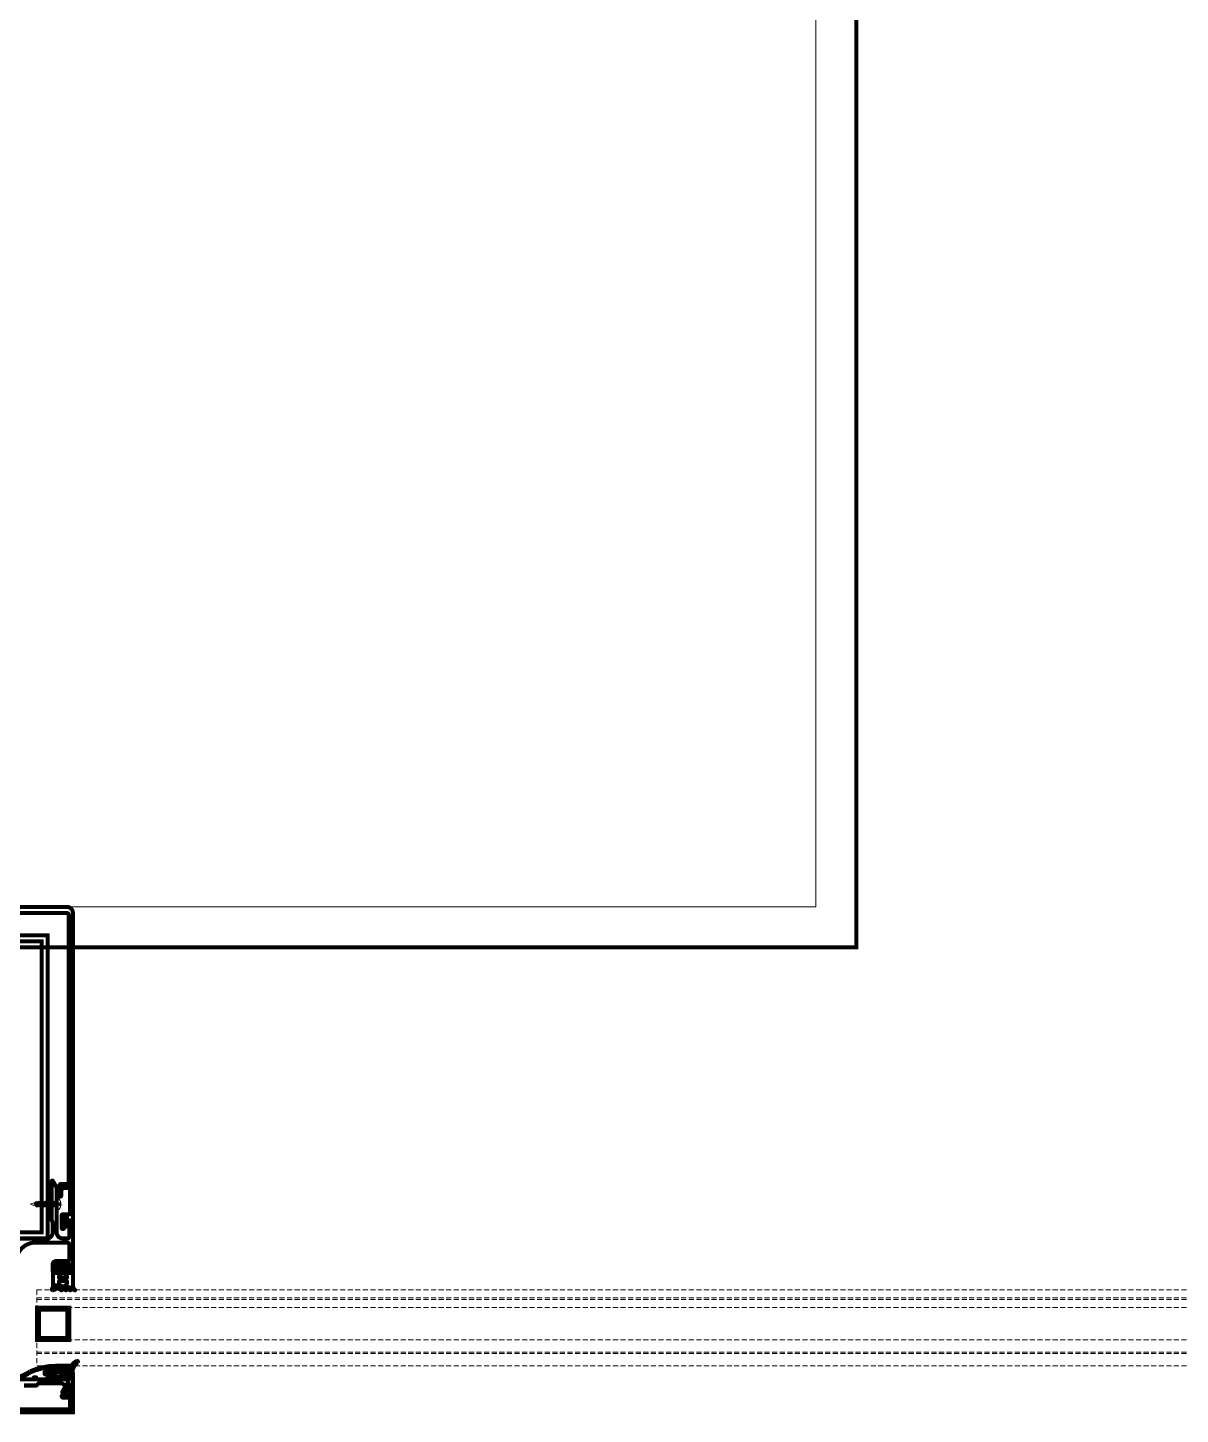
# Model space of a CAD drawing. Extents: x -1457 to 23780, y -2071 to 4205.
# Drawn here: x 8568.5 to 8625.5, y 319.9 to 388.5 of the extents above; entities that cross this region are included whole.
import ezdxf

# ---------------------------------------------------------------- set-up
doc = ezdxf.new("R2010")
doc.units = 0
doc.header["$MEASUREMENT"] = 0
doc.linetypes.add('HIDDEN', pattern=[0.375, 0.25, -0.125])
doc.layers.get('0').update_dxf_attribs({"color": 9, "lineweight": 9})
doc.layers.add('M-TEFRIS2-015', color=129, linetype='Continuous', lineweight=9)

# ---------------------------------------------------------------- blocks, each defined once
blk = doc.blocks.new('p-kolon_80x80')
blk.add_lwpolyline([(-40, -40), (40, -40), (40, 40), (-40, 40)], close=True)

msp = doc.modelspace()

# ---------------------------------------------------------------- hatches: boundary and pattern name
at = {"layer": 'M-TEFRIS2-015', "linetype": 'HIDDEN', "lineweight": 0}
h = msp.add_hatch(dxfattribs=at)
h.set_pattern_fill('LINE', color=256, scale=0.666667, angle=585, style=0)
h.set_pattern_definition([(45, (8513.41743, 201.40813), (-0.058925565, 0.058925565), [])])
edge = h.paths.add_edge_path()
edge.add_arc((8571.224, 321.984), 0.625, 117.2, 157.3388)
edge.add_arc((8570.503, 322.298), 0.162, 270.10269, 332.96001, ccw=False)
edge.add_line((8570.503, 322.137), (8570.423, 322.137))
edge.add_line((8570.423, 322.137), (8570.409, 322.137))
edge.add_line((8570.409, 322.137), (8570.402, 322.137))
edge.add_line((8570.402, 322.137), (8570.394, 322.139))
edge.add_line((8570.394, 322.139), (8570.387, 322.142))
edge.add_line((8570.387, 322.142), (8570.38, 322.146))
edge.add_line((8570.38, 322.146), (8570.374, 322.151))
edge.add_line((8570.374, 322.151), (8570.368, 322.158))
edge.add_line((8570.368, 322.158), (8570.364, 322.165))
edge.add_line((8570.364, 322.165), (8570.361, 322.172))
edge.add_line((8570.361, 322.172), (8570.359, 322.187))
edge.add_line((8570.359, 322.187), (8570.359, 322.262))
edge.add_line((8570.359, 322.262), (8570.359, 322.265))
edge.add_line((8570.359, 322.265), (8570.358, 322.268))
edge.add_line((8570.358, 322.268), (8570.357, 322.271))
edge.add_line((8570.357, 322.271), (8570.355, 322.274))
edge.add_line((8570.355, 322.274), (8570.353, 322.276))
edge.add_line((8570.353, 322.276), (8570.351, 322.279))
edge.add_line((8570.351, 322.279), (8570.348, 322.28))
edge.add_line((8570.348, 322.28), (8570.345, 322.281))
edge.add_line((8570.345, 322.281), (8570.339, 322.282))
edge.add_line((8570.339, 322.282), (8570.259, 322.282))
edge.add_line((8570.259, 322.282), (8570.256, 322.282))
edge.add_line((8570.256, 322.282), (8570.253, 322.281))
edge.add_line((8570.253, 322.281), (8570.25, 322.28))
edge.add_line((8570.25, 322.28), (8570.247, 322.279))
edge.add_line((8570.247, 322.279), (8570.245, 322.276))
edge.add_line((8570.245, 322.276), (8570.243, 322.274))
edge.add_line((8570.243, 322.274), (8570.241, 322.271))
edge.add_line((8570.241, 322.271), (8570.24, 322.268))
edge.add_line((8570.24, 322.268), (8570.239, 322.262))
edge.add_line((8570.239, 322.262), (8570.239, 322.187))
edge.add_line((8570.239, 322.187), (8570.238, 322.179))
edge.add_line((8570.238, 322.179), (8570.237, 322.172))
edge.add_line((8570.237, 322.172), (8570.234, 322.165))
edge.add_line((8570.234, 322.165), (8570.23, 322.158))
edge.add_line((8570.23, 322.158), (8570.224, 322.151))
edge.add_line((8570.224, 322.151), (8570.218, 322.146))
edge.add_line((8570.218, 322.146), (8570.211, 322.142))
edge.add_line((8570.211, 322.142), (8570.204, 322.139))
edge.add_line((8570.204, 322.139), (8570.189, 322.137))
edge.add_line((8570.189, 322.137), (8570.182, 322.137))
edge.add_line((8570.182, 322.137), (8570.174, 322.139))
edge.add_line((8570.174, 322.139), (8570.167, 322.142))
edge.add_line((8570.167, 322.142), (8570.16, 322.146))
edge.add_line((8570.16, 322.146), (8570.154, 322.151))
edge.add_line((8570.154, 322.151), (8570.148, 322.158))
edge.add_line((8570.148, 322.158), (8570.144, 322.165))
edge.add_line((8570.144, 322.165), (8570.141, 322.172))
edge.add_line((8570.141, 322.172), (8570.139, 322.187))
edge.add_line((8570.139, 322.187), (8570.139, 322.262))
edge.add_line((8570.139, 322.262), (8570.139, 322.265))
edge.add_line((8570.139, 322.265), (8570.138, 322.268))
edge.add_line((8570.138, 322.268), (8570.137, 322.271))
edge.add_line((8570.137, 322.271), (8570.135, 322.274))
edge.add_line((8570.135, 322.274), (8570.133, 322.276))
edge.add_line((8570.133, 322.276), (8570.131, 322.279))
edge.add_line((8570.131, 322.279), (8570.128, 322.28))
edge.add_line((8570.128, 322.28), (8570.125, 322.281))
edge.add_line((8570.125, 322.281), (8570.119, 322.282))
edge.add_line((8570.119, 322.282), (8570.039, 322.282))
edge.add_line((8570.039, 322.282), (8570.036, 322.282))
edge.add_line((8570.036, 322.282), (8570.033, 322.281))
edge.add_line((8570.033, 322.281), (8570.03, 322.28))
edge.add_line((8570.03, 322.28), (8570.027, 322.279))
edge.add_line((8570.027, 322.279), (8570.025, 322.276))
edge.add_line((8570.025, 322.276), (8570.023, 322.274))
edge.add_line((8570.023, 322.274), (8570.021, 322.271))
edge.add_line((8570.021, 322.271), (8570.02, 322.268))
edge.add_line((8570.02, 322.268), (8570.019, 322.262))
edge.add_line((8570.019, 322.262), (8570.019, 322.187))
edge.add_line((8570.019, 322.187), (8570.018, 322.179))
edge.add_line((8570.018, 322.179), (8570.017, 322.172))
edge.add_line((8570.017, 322.172), (8570.014, 322.165))
edge.add_line((8570.014, 322.165), (8570.01, 322.158))
edge.add_line((8570.01, 322.158), (8570.004, 322.151))
edge.add_line((8570.004, 322.151), (8569.998, 322.146))
edge.add_line((8569.998, 322.146), (8569.991, 322.142))
edge.add_line((8569.991, 322.142), (8569.984, 322.139))
edge.add_line((8569.984, 322.139), (8569.969, 322.137))
edge.add_line((8569.969, 322.137), (8569.962, 322.137))
edge.add_line((8569.962, 322.137), (8569.954, 322.139))
edge.add_line((8569.954, 322.139), (8569.947, 322.142))
edge.add_line((8569.947, 322.142), (8569.94, 322.146))
edge.add_line((8569.94, 322.146), (8569.934, 322.151))
edge.add_line((8569.934, 322.151), (8569.928, 322.158))
edge.add_line((8569.928, 322.158), (8569.924, 322.165))
edge.add_line((8569.924, 322.165), (8569.921, 322.172))
edge.add_line((8569.921, 322.172), (8569.919, 322.187))
edge.add_line((8569.919, 322.187), (8569.919, 322.262))
edge.add_line((8569.919, 322.262), (8569.919, 322.265))
edge.add_line((8569.919, 322.265), (8569.918, 322.268))
edge.add_line((8569.918, 322.268), (8569.917, 322.271))
edge.add_line((8569.917, 322.271), (8569.915, 322.274))
edge.add_line((8569.915, 322.274), (8569.913, 322.276))
edge.add_line((8569.913, 322.276), (8569.911, 322.279))
edge.add_line((8569.911, 322.279), (8569.908, 322.28))
edge.add_line((8569.908, 322.28), (8569.905, 322.281))
edge.add_line((8569.905, 322.281), (8569.899, 322.282))
edge.add_line((8569.899, 322.282), (8569.819, 322.282))
edge.add_line((8569.819, 322.282), (8569.816, 322.282))
edge.add_line((8569.816, 322.282), (8569.813, 322.281))
edge.add_line((8569.813, 322.281), (8569.81, 322.28))
edge.add_line((8569.81, 322.28), (8569.807, 322.279))
edge.add_line((8569.807, 322.279), (8569.805, 322.276))
edge.add_line((8569.805, 322.276), (8569.803, 322.274))
edge.add_line((8569.803, 322.274), (8569.801, 322.271))
edge.add_line((8569.801, 322.271), (8569.8, 322.268))
edge.add_line((8569.8, 322.268), (8569.799, 322.262))
edge.add_line((8569.799, 322.262), (8569.799, 322.187))
edge.add_line((8569.799, 322.187), (8569.798, 322.179))
edge.add_line((8569.798, 322.179), (8569.797, 322.172))
edge.add_line((8569.797, 322.172), (8569.794, 322.165))
edge.add_line((8569.794, 322.165), (8569.79, 322.158))
edge.add_line((8569.79, 322.158), (8569.784, 322.151))
edge.add_line((8569.784, 322.151), (8569.778, 322.146))
edge.add_line((8569.778, 322.146), (8569.771, 322.142))
edge.add_line((8569.771, 322.142), (8569.764, 322.139))
edge.add_line((8569.764, 322.139), (8569.749, 322.137))
edge.add_line((8569.749, 322.137), (8569.742, 322.137))
edge.add_line((8569.742, 322.137), (8569.734, 322.139))
edge.add_line((8569.734, 322.139), (8569.727, 322.142))
edge.add_line((8569.727, 322.142), (8569.72, 322.146))
edge.add_line((8569.72, 322.146), (8569.714, 322.151))
edge.add_line((8569.714, 322.151), (8569.708, 322.158))
edge.add_line((8569.708, 322.158), (8569.704, 322.165))
edge.add_line((8569.704, 322.165), (8569.701, 322.172))
edge.add_line((8569.701, 322.172), (8569.699, 322.187))
edge.add_line((8569.699, 322.187), (8569.699, 322.262))
edge.add_line((8569.699, 322.262), (8569.699, 322.265))
edge.add_line((8569.699, 322.265), (8569.698, 322.268))
edge.add_line((8569.698, 322.268), (8569.697, 322.271))
edge.add_line((8569.697, 322.271), (8569.695, 322.274))
edge.add_line((8569.695, 322.274), (8569.693, 322.276))
edge.add_line((8569.693, 322.276), (8569.691, 322.279))
edge.add_line((8569.691, 322.279), (8569.688, 322.28))
edge.add_line((8569.688, 322.28), (8569.685, 322.281))
edge.add_line((8569.685, 322.281), (8569.679, 322.282))
edge.add_line((8569.679, 322.282), (8569.599, 322.282))
edge.add_line((8569.599, 322.282), (8569.596, 322.282))
edge.add_line((8569.596, 322.282), (8569.593, 322.282))
edge.add_line((8569.593, 322.282), (8569.59, 322.28))
edge.add_line((8569.59, 322.28), (8569.587, 322.279))
edge.add_line((8569.587, 322.279), (8569.585, 322.277))
edge.add_line((8569.585, 322.277), (8569.583, 322.274))
edge.add_line((8569.583, 322.274), (8569.581, 322.271))
edge.add_line((8569.581, 322.271), (8569.58, 322.268))
edge.add_line((8569.58, 322.268), (8569.579, 322.262))
edge.add_line((8569.579, 322.262), (8569.579, 322.011))
edge.add_arc((8569.609, 322.011), 0.03, 180, 270)
edge.add_line((8569.609, 321.981), (8569.793, 321.981))
edge.add_line((8569.793, 321.981), (8569.793, 321.811))
edge.add_line((8569.793, 321.811), (8569.718, 321.791))
edge.add_arc((8569.731, 321.743), 0.05, 104.59854, 212.03941)
edge.add_arc((8569.773, 321.769), 0.1, 212.03941, 243.6122)
edge.add_arc((8570.023, 322.273), 0.662, 243.6122, 296.3878)
edge.add_arc((8570.273, 321.769), 0.1, 296.3878, 327.96059)
edge.add_arc((8570.315, 321.743), 0.05, 327.96059, 435.40146)
edge.add_line((8570.328, 321.791), (8570.253, 321.811))
edge.add_line((8570.253, 321.811), (8570.253, 321.981))
edge.add_line((8570.253, 321.981), (8570.673, 321.981))
edge.add_arc((8570.673, 322.031), 0.05, 270, 346.84021)
edge.add_arc((8571.471, 321.875), 0.763, 128.66182, 169.12016, ccw=False)
edge.add_arc((8570.951, 322.493), 0.0486, 333.02927, 465.43171)
edge = h.paths.add_edge_path(flags=16)
edge.add_arc((8570.123, 321.783), 0.03, 280.82404, 360)
edge.add_line((8570.153, 321.783), (8570.153, 321.951))
edge.add_arc((8570.123, 321.951), 0.03, 360, 450)
edge.add_line((8570.123, 321.981), (8569.923, 321.981))
edge.add_arc((8569.923, 321.951), 0.03, 90, 180)
edge.add_line((8569.893, 321.951), (8569.893, 321.783))
edge.add_arc((8569.923, 321.783), 0.03, 180, 259.17596)
edge.add_arc((8570.023, 322.306), 0.562, 259.17596, 280.82404)

# ---------------------------------------------------------------- linework, layer by layer
for p, q in [((8568.675, 330.295), (8568.682, 330.305)), ((8568.682, 330.285), (8568.675, 330.295)), ((8568.682, 330.305), (8568.862, 330.379)), ((8568.912, 330.193), (8568.682, 330.285)), ((8568.902, 330.393), (8568.814, 330.227)), ((8568.814, 330.227), (8568.862, 330.379)), ((8568.882, 330.414), (8568.861, 330.315)), ((8568.861, 330.315), (8568.874, 330.341)), ((8568.862, 330.379), (8568.882, 330.414)), ((8568.874, 330.341), (8568.89, 330.414)), ((8568.882, 330.414), (8568.89, 330.414)), ((8568.89, 330.414), (8568.902, 330.393)), ((8568.902, 330.393), (8568.941, 330.407)), ((8568.91, 330.183), (8568.959, 330.407)), ((8568.91, 330.183), (8568.912, 330.193)), ((8568.93, 330.148), (8568.91, 330.183)), ((8568.979, 330.441), (8568.93, 330.148)), ((8568.938, 330.148), (8568.93, 330.148)), ((8568.938, 330.148), (8568.987, 330.441)), ((8568.958, 330.183), (8568.938, 330.148)), ((8568.941, 330.407), (8568.959, 330.407)), ((8569.007, 330.183), (8568.958, 330.183)), ((8568.959, 330.407), (8568.979, 330.441)), ((8568.979, 330.441), (8568.987, 330.441)), ((8568.987, 330.441), (8569.007, 330.407)), ((8569.007, 330.183), (8569.055, 330.407)), ((8569.007, 330.407), (8569.055, 330.407)), ((8569.027, 330.148), (8569.007, 330.183)), ((8569.075, 330.441), (8569.027, 330.148)), ((8569.035, 330.148), (8569.027, 330.148)), ((8569.035, 330.148), (8569.083, 330.441)), ((8569.055, 330.183), (8569.035, 330.148)), ((8569.055, 330.183), (8569.035, 330.148)), ((8569.055, 330.407), (8569.075, 330.441)), ((8569.103, 330.407), (8569.055, 330.183)), ((8569.103, 330.183), (8569.055, 330.183)), ((8569.083, 330.441), (8569.075, 330.441)), ((8569.083, 330.441), (8569.103, 330.407)), ((8569.103, 330.183), (8569.151, 330.407)), ((8569.103, 330.407), (8569.151, 330.407)), ((8569.123, 330.148), (8569.103, 330.183)), ((8569.171, 330.441), (8569.123, 330.148)), ((8569.131, 330.148), (8569.123, 330.148)), ((8569.131, 330.148), (8569.179, 330.441)), ((8569.151, 330.183), (8569.131, 330.148)), ((8569.151, 330.183), (8569.131, 330.148)), ((8569.151, 330.407), (8569.171, 330.441)), ((8569.199, 330.407), (8569.151, 330.183)), ((8569.2, 330.183), (8569.151, 330.183)), ((8569.179, 330.441), (8569.171, 330.441)), ((8569.179, 330.441), (8569.199, 330.407)), ((8569.248, 330.407), (8569.199, 330.407)), ((8569.2, 330.183), (8569.248, 330.407)), ((8569.22, 330.148), (8569.2, 330.183)), ((8569.268, 330.441), (8569.22, 330.148)), ((8569.228, 330.148), (8569.22, 330.148)), ((8569.228, 330.148), (8569.276, 330.441)), ((8569.248, 330.183), (8569.228, 330.148)), ((8569.248, 330.183), (8569.228, 330.148)), ((8569.248, 330.407), (8569.268, 330.441)), ((8569.296, 330.407), (8569.248, 330.183)), ((8569.248, 330.183), (8569.296, 330.183)), ((8569.276, 330.441), (8569.268, 330.441)), ((8569.276, 330.441), (8569.296, 330.407)), ((8569.296, 330.183), (8569.344, 330.407)), ((8569.296, 330.407), (8569.344, 330.407)), ((8569.316, 330.148), (8569.296, 330.183)), ((8569.364, 330.441), (8569.316, 330.148)), ((8569.324, 330.148), (8569.316, 330.148)), ((8569.324, 330.148), (8569.372, 330.441)), ((8569.344, 330.183), (8569.324, 330.148)), ((8569.344, 330.183), (8569.324, 330.148)), ((8569.344, 330.407), (8569.364, 330.441)), ((8569.392, 330.407), (8569.344, 330.183)), ((8569.393, 330.183), (8569.344, 330.183)), ((8569.364, 330.441), (8569.372, 330.441)), ((8569.372, 330.441), (8569.392, 330.407)), ((8569.392, 330.407), (8569.441, 330.407)), ((8569.393, 330.183), (8569.441, 330.407)), ((8569.413, 330.148), (8569.393, 330.183)), ((8569.461, 330.441), (8569.413, 330.148)), ((8569.421, 330.148), (8569.413, 330.148)), ((8569.421, 330.148), (8569.469, 330.441)), ((8569.441, 330.183), (8569.421, 330.148)), ((8569.441, 330.183), (8569.421, 330.148)), ((8569.441, 330.407), (8569.461, 330.441)), ((8569.489, 330.407), (8569.441, 330.183)), ((8569.489, 330.183), (8569.441, 330.183)), ((8569.489, 330.183), (8569.441, 330.183)), ((8569.469, 330.441), (8569.461, 330.441)), ((8569.469, 330.441), (8569.489, 330.407)), ((8569.677, 330.407), (8569.489, 330.407)), ((8569.489, 330.183), (8569.537, 330.407)), ((8569.509, 330.148), (8569.489, 330.183)), ((8569.557, 330.441), (8569.509, 330.148)), ((8569.517, 330.148), (8569.509, 330.148)), ((8569.517, 330.148), (8569.565, 330.441)), ((8569.537, 330.183), (8569.517, 330.148)), ((8569.537, 330.183), (8569.517, 330.148)), ((8569.537, 330.407), (8569.557, 330.441)), ((8569.585, 330.407), (8569.537, 330.183)), ((8569.537, 330.183), (8569.725, 330.183)), ((8569.585, 330.183), (8569.537, 330.183)), ((8569.585, 330.183), (8569.537, 330.183)), ((8569.557, 330.441), (8569.565, 330.441)), ((8569.565, 330.441), (8569.585, 330.407)), ((8569.585, 330.183), (8569.634, 330.407)), ((8569.585, 330.407), (8569.634, 330.407)), ((8569.605, 330.148), (8569.585, 330.183)), ((8569.654, 330.441), (8569.605, 330.148)), ((8569.613, 330.148), (8569.605, 330.148)), ((8569.613, 330.148), (8569.662, 330.441)), ((8569.633, 330.183), (8569.613, 330.148)), ((8569.633, 330.183), (8569.613, 330.148)), ((8569.682, 330.407), (8569.633, 330.183)), ((8569.682, 330.183), (8569.633, 330.183)), ((8569.682, 330.183), (8569.633, 330.183)), ((8569.634, 330.407), (8569.654, 330.441)), ((8569.654, 330.441), (8569.662, 330.441)), ((8569.662, 330.441), (8569.682, 330.407)), ((8569.682, 330.183), (8569.73, 330.407)), ((8569.682, 330.407), (8569.73, 330.407)), ((8569.702, 330.148), (8569.682, 330.183)), ((8569.75, 330.441), (8569.702, 330.148)), ((8569.71, 330.148), (8569.702, 330.148)), ((8569.71, 330.148), (8569.758, 330.441)), ((8569.73, 330.183), (8569.71, 330.148)), ((8569.73, 330.183), (8569.71, 330.148)), ((8569.73, 330.407), (8569.75, 330.441)), ((8569.778, 330.407), (8569.73, 330.183)), ((8569.778, 330.183), (8569.73, 330.183)), ((8569.75, 330.441), (8569.758, 330.441)), ((8569.758, 330.441), (8569.778, 330.407)), ((8569.778, 330.407), (8569.827, 330.407)), ((8569.778, 330.183), (8569.827, 330.407)), ((8569.798, 330.148), (8569.778, 330.183)), ((8569.847, 330.441), (8569.798, 330.148)), ((8569.806, 330.148), (8569.798, 330.148)), ((8569.806, 330.148), (8569.855, 330.441)), ((8569.826, 330.183), (8569.806, 330.148)), ((8569.826, 330.183), (8569.806, 330.148)), ((8569.875, 330.407), (8569.826, 330.183)), ((8569.826, 330.183), (8569.875, 330.183)), ((8569.827, 330.407), (8569.847, 330.441)), ((8569.847, 330.441), (8569.855, 330.441)), ((8569.855, 330.441), (8569.875, 330.407)), ((8569.875, 330.407), (8569.923, 330.407)), ((8569.875, 330.183), (8569.923, 330.407)), ((8569.895, 330.148), (8569.875, 330.183)), ((8569.943, 330.441), (8569.895, 330.148)), ((8569.903, 330.148), (8569.895, 330.148)), ((8569.903, 330.148), (8569.95, 330.435)), ((8569.923, 330.183), (8569.903, 330.148)), ((8569.923, 330.183), (8569.903, 330.148)), ((8569.923, 330.407), (8569.943, 330.441)), ((8569.95, 330.309), (8569.923, 330.183)), ((8569.923, 330.183), (8569.95, 330.183)), ((8569.943, 330.441), (8569.95, 330.441)), ((8570.059, 330.565), (8569.95, 330.565)), ((8569.95, 330.024), (8569.95, 330.565)), ((8570.059, 330.024), (8569.95, 330.024)), ((8568.969, 326.053), (8568.969, 322.301)), ((8568.969, 326.053), (8630.199, 326.053)), ((8568.969, 325.653), (8630.199, 325.653)), ((8568.969, 325.577), (8630.199, 325.577)), ((8568.969, 325.177), (8630.199, 325.177)), ((8568.969, 323.577), (8630.199, 323.577)), ((8568.969, 322.977), (8630.199, 322.977)), ((8568.969, 322.901), (8630.199, 322.901)), ((8568.969, 322.301), (8630.199, 322.301))]:
    msp.add_line(p, q, dxfattribs=at)
at = {"layer": 'M-TEFRIS2-015', "linetype": 'HIDDEN', "lineweight": 0, "const_width": 0.2}
for points in [[(8609.5, 343), (8525.5, 343), (8525.5, 427), (8609.5, 427)], [(8565.5, 343.595), (8569.5, 343.595), (8569.5, 328.595), (8565.5, 328.595)], [(8565.8, 343.295), (8569.2, 343.295), (8569.2, 328.895), (8565.8, 328.895)], [(8568.969, 323.577), (8568.969, 325.177), (8570.569, 325.177), (8570.569, 323.577)], [(8569.069, 323.677), (8569.069, 325.077), (8570.469, 325.077), (8570.469, 323.677)]]:
    msp.add_lwpolyline(points, close=True, dxfattribs=at)
for points in [[(8564.55, 344.7), (8570.45, 344.7), (8570.45, 344.7, -0.414214), (8570.55, 344.6), (8570.55, 331.293), (8570.143, 331.293, 0.267949), (8570.117, 331.278), (8569.974, 331.03, 0.131652), (8569.97, 331.015), (8569.97, 330.881, 0.131652), (8569.974, 330.866), (8570.077, 330.688, 0.267949), (8570.103, 330.673), (8570.14, 330.673, 0.414214), (8570.17, 330.703), (8570.17, 330.969), (8570.241, 331.093), (8570.6, 331.093), (8570.6, 329.793), (8570.25, 329.793, 0.414214), (8570.2, 329.743), (8570.2, 329.113, 0.650971), (8570.284, 329.076), (8570.45, 329.227, 0.508142), (8570.445, 329.275), (8570.38, 329.313), (8570.38, 329.593), (8570.55, 329.593, 0.432363), (8570.65, 329.495), (8570.72, 329.495, 0.477393), (8570.75, 329.523), (8570.75, 344.7, 0.414214), (8570.45, 345), (8570.45, 345), (8564.55, 345, 0.414214)], [(8567.5, 328.595), (8569.45, 328.595, 0.414214), (8569.75, 328.895), (8569.75, 329.395), (8569.7, 329.497), (8569.7, 331.433, -0.767327), (8569.756, 331.448), (8569.95, 331.112), (8569.95, 330.325), (8569.92, 330.295), (8569.95, 330.265), (8569.95, 328.895, 0.414214), (8570.25, 328.595), (8570.47, 328.595, 0.414214), (8570.57, 328.695), (8570.57, 329.345), (8570.43, 329.345, -0.414214), (8570.4, 329.375), (8570.4, 329.395, -0.414214), (8570.5, 329.495), (8570.72, 329.495, -0.414214), (8570.75, 329.465), (8570.75, 328.395), (8570.75, 326.925, -0.414214), (8570.72, 326.895), (8570.55, 326.895, -0.414214), (8570.45, 326.995), (8570.45, 327.015), (8570.6, 327.015), (8570.6, 327.315), (8570.28, 327.315), (8570.25, 327.345), (8570.22, 327.315), (8569.9, 327.315), (8569.9, 327.015), (8570.05, 327.015), (8570.05, 326.995, -0.414214), (8569.95, 326.895), (8569.85, 326.895, -0.414214), (8569.75, 326.995), (8569.75, 327.315, -0.414214), (8569.91, 327.475), (8570.47, 327.475, 0.414214), (8570.57, 327.575), (8570.57, 328.295, 0.414214), (8570.47, 328.395), (8568.9, 328.395, 0.414214), (8567.95, 327.445)], [(8570.75, 322.298), (8570.75, 322.248), (8569.952, 322.248, 0.10228), (8568.656, 321.98, -0.152313), (8567.5, 321.62, -0.152313), (8566.344, 321.98, 0.159108), (8565.655, 322.248), (8564.478, 322.248), (8564.478, 322.298), (8565.656, 322.298, -0.158967), (8566.374, 322.02, 0.152054), (8567.5, 321.67, 0.152944), (8568.631, 322.024, -0.10266), (8569.952, 322.298), (8570.75, 322.298)], [(8566.2, 321.624), (8568.8, 321.624), (8568.8, 321.694, -0.414214), (8568.83, 321.724), (8568.92, 321.724, -0.414214), (8568.95, 321.694), (8568.95, 321.624), (8569.5, 321.624), (8569.5, 321.874), (8569.38, 321.874, -0.414214), (8569.35, 321.904), (8569.35, 321.974, -0.414214), (8569.4, 322.024), (8569.75, 322.024, -0.414214), (8569.8, 321.974), (8569.8, 321.904, -0.414214), (8569.77, 321.874), (8569.65, 321.874), (8569.65, 321.624), (8570.38, 321.624), (8570.447, 321.874), (8570.33, 321.874, -0.414214), (8570.3, 321.904), (8570.3, 321.974, -0.414214), (8570.35, 322.024), (8570.545, 322.024, -0.493145), (8570.617, 321.93), (8570.483, 321.43), (8570.575, 321.377, -0.414214), (8570.586, 321.336), (8570.37, 320.962, -1), (8570.24, 321.037), (8570.401, 321.316), (8570.213, 321.424), (8569.05, 321.424), (8568.959, 321.333, -0.198912), (8568.938, 321.324), (8568.33, 321.324)]]:
    msp.add_lwpolyline(points, format="xyb", dxfattribs=at)
for points in [[(8569.007, 330.407), (8568.958, 330.183)], [(8570.15, 330.333), (8570.128, 330.303), (8570.128, 330.287), (8570.15, 330.257)]]:
    msp.add_lwpolyline(points, dxfattribs=at)
for points in [[(8570.539, 326.885, -0.414214), (8570.439, 326.985), (8570.439, 327.045), (8570.559, 327.045), (8570.559, 327.145, 0.333333), (8569.959, 327.145), (8569.959, 327.045), (8570.079, 327.045), (8570.079, 326.985, -0.414214), (8569.979, 326.885), (8569.759, 326.885), (8569.759, 326.225), (8569.798, 326.225, 0.307685), (8569.859, 326.266, -1.128702), (8569.916, 326.235, -0.201212), (8569.758, 326.135, 0.978531), (8569.758, 326.035, 0.1613), (8569.964, 326.145, -0.307572), (8569.987, 326.147), (8570.177, 326.037, 0.8391), (8570.196, 326.059), (8570.117, 326.154, -0.8391), (8570.142, 326.184), (8570.397, 326.037, 0.8391), (8570.416, 326.059), (8570.337, 326.154, -0.8391), (8570.362, 326.184), (8570.617, 326.037, 0.8391), (8570.636, 326.059), (8570.557, 326.154, -0.8391), (8570.582, 326.184), (8570.837, 326.037, 0.8391), (8570.856, 326.059), (8570.782, 326.147, -0.176327), (8570.759, 326.212), (8570.759, 326.885)], [(8570.339, 326.885), (8570.339, 327.111, 0.375047), (8570.313, 327.141, 0.067879), (8570.205, 327.141, 0.375047), (8570.179, 327.111), (8570.179, 326.885, -0.298217), (8570.119, 326.793, 0.298217), (8570.059, 326.701), (8570.059, 326.668, 0.414214), (8570.089, 326.638), (8570.429, 326.638, 0.414214), (8570.459, 326.668), (8570.459, 326.701, 0.298217), (8570.399, 326.793, -0.298217)], [(8570.059, 326.458), (8570.059, 326.425, 1), (8570.459, 326.425), (8570.459, 326.458, 0.414214), (8570.429, 326.488), (8570.089, 326.488, 0.414214)], [(8570.938, 322.54, 0.176952), (8570.647, 322.225, -0.281357), (8570.503, 322.137), (8570.423, 322.137), (8570.409, 322.137), (8570.402, 322.137), (8570.394, 322.139), (8570.387, 322.142), (8570.38, 322.146), (8570.374, 322.151), (8570.368, 322.158), (8570.364, 322.165), (8570.361, 322.172), (8570.359, 322.187), (8570.359, 322.262), (8570.359, 322.265), (8570.358, 322.268), (8570.357, 322.271), (8570.355, 322.274), (8570.353, 322.276), (8570.351, 322.279), (8570.348, 322.28), (8570.345, 322.281), (8570.339, 322.282), (8570.259, 322.282), (8570.256, 322.282), (8570.253, 322.281), (8570.25, 322.28), (8570.247, 322.279), (8570.245, 322.276), (8570.243, 322.274), (8570.241, 322.271), (8570.24, 322.268), (8570.239, 322.262), (8570.239, 322.187), (8570.238, 322.179), (8570.237, 322.172), (8570.234, 322.165), (8570.23, 322.158), (8570.224, 322.151), (8570.218, 322.146), (8570.211, 322.142), (8570.204, 322.139), (8570.189, 322.137), (8570.182, 322.137), (8570.174, 322.139), (8570.167, 322.142), (8570.16, 322.146), (8570.154, 322.151), (8570.148, 322.158), (8570.144, 322.165), (8570.141, 322.172), (8570.139, 322.187), (8570.139, 322.262), (8570.139, 322.265), (8570.138, 322.268), (8570.137, 322.271), (8570.135, 322.274), (8570.133, 322.276), (8570.131, 322.279), (8570.128, 322.28), (8570.125, 322.281), (8570.119, 322.282), (8570.039, 322.282), (8570.036, 322.282), (8570.033, 322.281), (8570.03, 322.28), (8570.027, 322.279), (8570.025, 322.276), (8570.023, 322.274), (8570.021, 322.271), (8570.02, 322.268), (8570.019, 322.262), (8570.019, 322.187), (8570.018, 322.179), (8570.017, 322.172), (8570.014, 322.165), (8570.01, 322.158), (8570.004, 322.151), (8569.998, 322.146), (8569.991, 322.142), (8569.984, 322.139), (8569.969, 322.137), (8569.962, 322.137), (8569.954, 322.139), (8569.947, 322.142), (8569.94, 322.146), (8569.934, 322.151), (8569.928, 322.158), (8569.924, 322.165), (8569.921, 322.172), (8569.919, 322.187), (8569.919, 322.262), (8569.919, 322.265), (8569.918, 322.268), (8569.917, 322.271), (8569.915, 322.274), (8569.913, 322.276), (8569.911, 322.279), (8569.908, 322.28), (8569.905, 322.281), (8569.899, 322.282), (8569.819, 322.282), (8569.816, 322.282), (8569.813, 322.281), (8569.81, 322.28), (8569.807, 322.279), (8569.805, 322.276), (8569.803, 322.274), (8569.801, 322.271), (8569.8, 322.268), (8569.799, 322.262), (8569.799, 322.187), (8569.798, 322.179), (8569.797, 322.172), (8569.794, 322.165), (8569.79, 322.158), (8569.784, 322.151), (8569.778, 322.146), (8569.771, 322.142), (8569.764, 322.139), (8569.749, 322.137), (8569.742, 322.137), (8569.734, 322.139), (8569.727, 322.142), (8569.72, 322.146), (8569.714, 322.151), (8569.708, 322.158), (8569.704, 322.165), (8569.701, 322.172), (8569.699, 322.187), (8569.699, 322.262), (8569.699, 322.265), (8569.698, 322.268), (8569.697, 322.271), (8569.695, 322.274), (8569.693, 322.276), (8569.691, 322.279), (8569.688, 322.28), (8569.685, 322.281), (8569.679, 322.282), (8569.599, 322.282), (8569.596, 322.282), (8569.593, 322.282), (8569.59, 322.28), (8569.587, 322.279), (8569.585, 322.277), (8569.583, 322.274), (8569.581, 322.271), (8569.58, 322.268), (8569.579, 322.262), (8569.579, 322.011, 0.414214), (8569.609, 321.981), (8569.793, 321.981), (8569.793, 321.811), (8569.718, 321.791, 0.506456), (8569.688, 321.716, 0.13864), (8569.729, 321.68, 0.234436), (8570.318, 321.68, 0.13864), (8570.358, 321.716, 0.506456), (8570.328, 321.791), (8570.253, 321.811), (8570.253, 321.981), (8570.673, 321.981, 0.348434), (8570.722, 322.019, -0.17839), (8570.994, 322.471, 0.651907)], [(8564.4, 320.15), (8564.4, 320.72), (8564.725, 320.72, 1), (8564.725, 320.87), (8564.4, 320.87), (8564.4, 321.35), (8564.485, 321.399, 0.339454), (8564.499, 321.433), (8564.358, 321.959, 0.876976), (8564.25, 321.945), (8564.25, 320), (8570.75, 320), (8570.75, 321.945, 0.876976), (8570.642, 321.959), (8570.501, 321.433, 0.339454), (8570.515, 321.399), (8570.6, 321.35), (8570.6, 320.87), (8570.275, 320.87, 1), (8570.275, 320.72), (8570.6, 320.72), (8570.6, 320.15)], [(8570.129, 321.753, 0.359904), (8570.153, 321.783), (8570.153, 321.951, 0.414214), (8570.123, 321.981), (8569.923, 321.981, 0.414214), (8569.893, 321.951), (8569.893, 321.783, 0.359904), (8569.917, 321.753, 0.094739)], [(8570.129, 321.753, 0.359904), (8570.153, 321.783), (8570.153, 321.951, 0.414214), (8570.123, 321.981), (8569.923, 321.981, 0.414214), (8569.893, 321.951), (8569.893, 321.783, 0.359904), (8569.917, 321.753, 0.094739)]]:
    msp.add_lwpolyline(points, format="xyb", close=True, dxfattribs=at)
at = {"layer": 'M-TEFRIS2-015', "linetype": 'HIDDEN', "lineweight": 0}
for centre, start, end in [((8569.634, 330.265), 7.50951, 35.24269), ((8569.634, 330.325), 324.75731, 352.49049)]:
    msp.add_arc(centre, 0.521, start, end, dxfattribs=at)

# ---------------------------------------------------------------- block references
msp.add_blockref('p-kolon_80x80', (8567.5, 385), dxfattribs=at)

doc.saveas('drawing.dxf')
